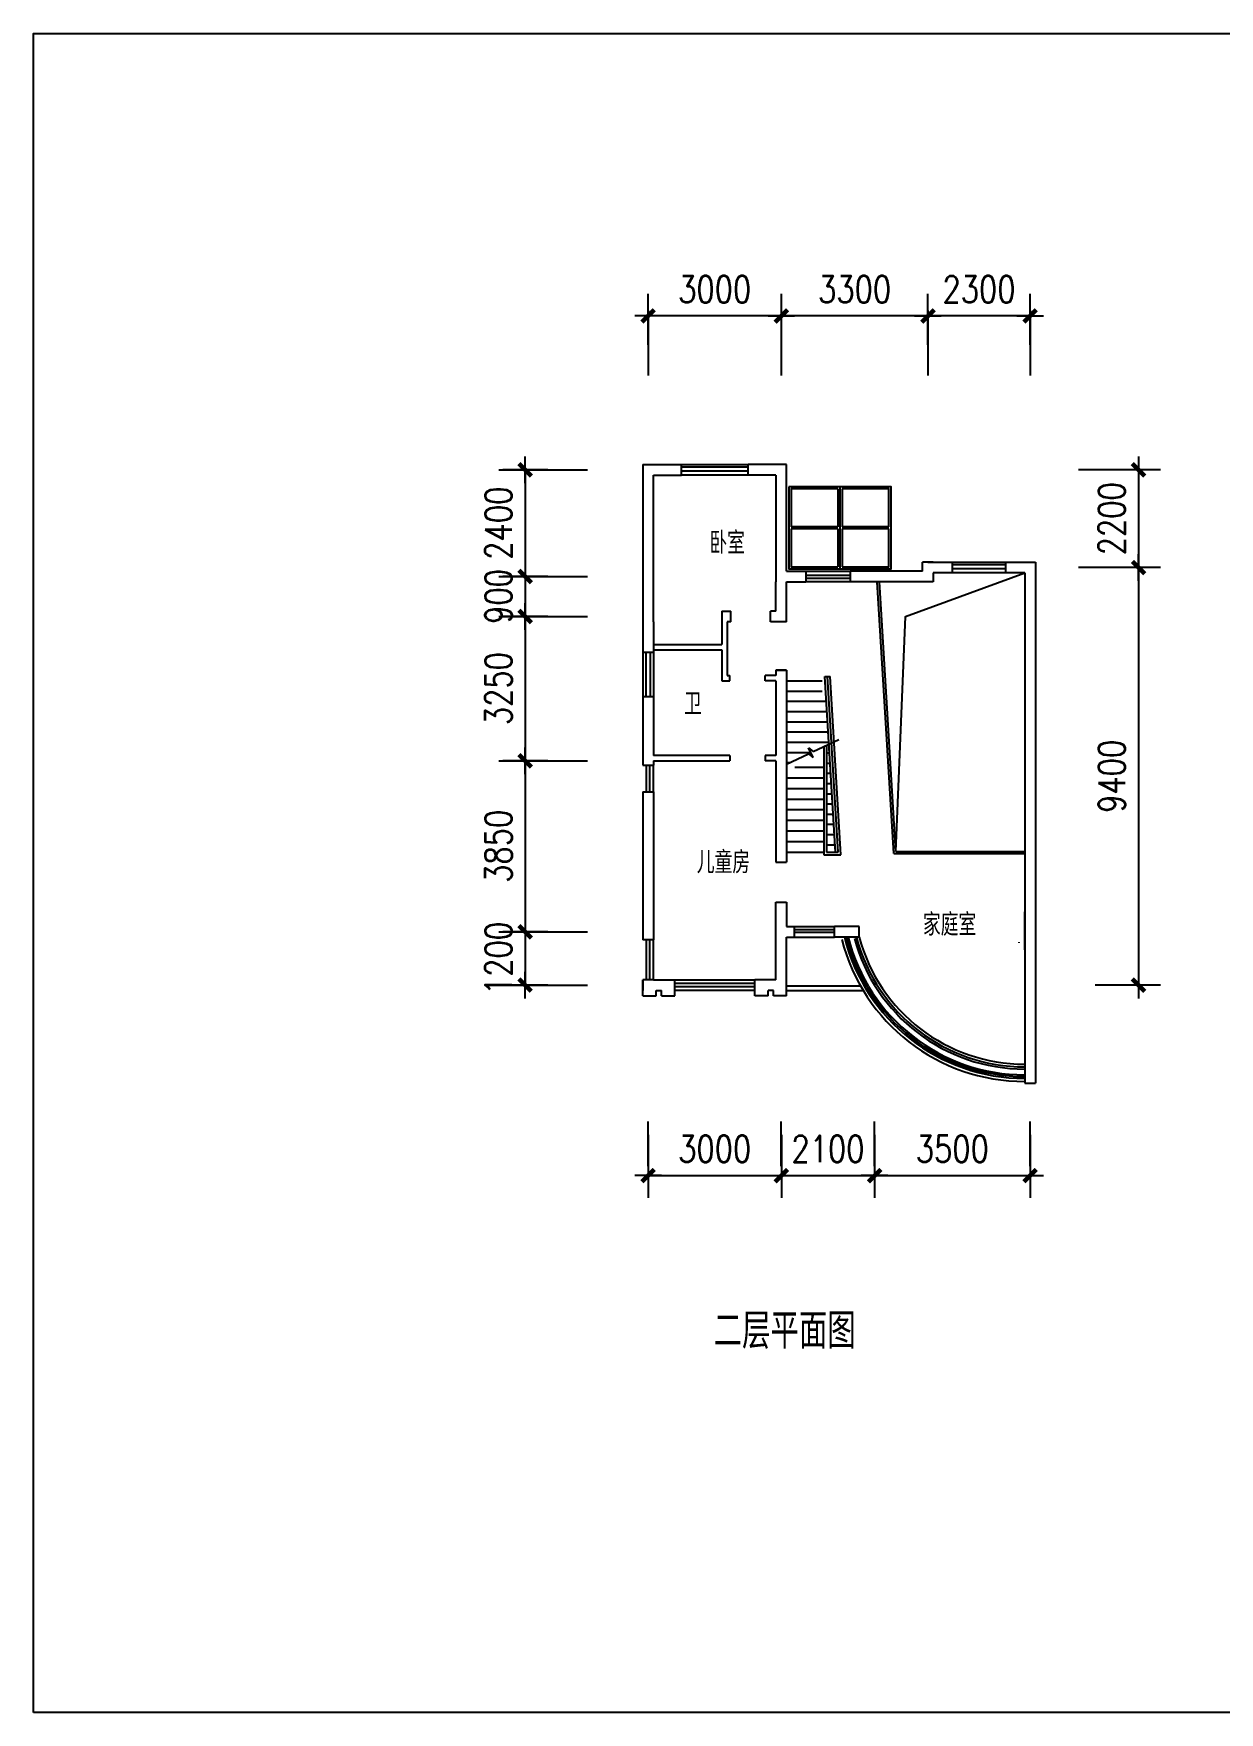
# Model space of a CAD drawing. Extents: x -144404 to 147451, y -180554 to 49126.
# Drawn here: x -78126 to -51428, y -136309 to -98509 of the extents above; entities that cross this region are included whole.
import ezdxf

# ---------------------------------------------------------------- set-up
doc = ezdxf.new("R2010")
doc.units = 0
doc.header["$LTSCALE"] = 2000
doc.header["$MEASUREMENT"] = 0
doc.linetypes.add('DASH', pattern=[0.35, 0.25, -0.1])
doc.layers.get('0').update_dxf_attribs({"color": 3, "linetype": 'CONTINUOUS'})
doc.layers.get('DEFPOINTS').update_dxf_attribs({"linetype": 'CONTINUOUS'})
for name, color, linetype in [('01_FUR', 9, 'CONTINUOUS'), ('AXIS', 3, 'CONTINUOUS'), ('JIAJU', 6, 'CONTINUOUS'), ('PUB_DIM', 3, 'CONTINUOUS'), ('PUB_HATCH', 9, 'CONTINUOUS'), ('PUB_TITLE', 4, 'CONTINUOUS'), ('S_SURFACE', 6, 'CONTINUOUS'), ('STAIR', 6, 'CONTINUOUS'), ('WALL', 255, 'CONTINUOUS'), ('WINDOW', 4, 'CONTINUOUS')]:
    doc.layers.add(name, color=color, linetype=linetype)
doc.styles.add('-宋体', font='simplex.shx', dxfattribs={"width": 0.8, "bigfont": 'hztxt.shx'})
doc.styles.add('DIM_FONT', font='SIMPLEX.shx', dxfattribs={"width": 0.8})
doc.dimstyles.new('AXIS200', dxfattribs={"dimscale": 2, "dimtxt": 300, "dimasz": 1, "dimexe": 250, "dimexo": 300, "dimgap": 150, "dimtad": 1, "dimdec": 0, "dimzin": 0, "dimtxsty": 'DIM_FONT', "dimblk": '_DIMX', "dimcen": 0.09, "dimse1": 1, "dimse2": 1, "dimclrt": 7, "dimazin": 3, "dimtfac": 1, "dimtdec": 0, "dimtix": 1, "dimtmove": 0, "dimatfit": 3, "dimtolj": 1, "dimtzin": 0})
doc.dimstyles.new('DIMA200', dxfattribs={"dimscale": 2, "dimtxt": 300, "dimasz": 1, "dimexe": 250, "dimexo": 300, "dimgap": 150, "dimtad": 1, "dimdec": 0, "dimzin": 0, "dimtxsty": 'DIM_FONT', "dimblk": '_DIMX', "dimcen": 0.09, "dimse1": 1, "dimclrt": 7, "dimazin": 3, "dimtfac": 1, "dimtdec": 0, "dimtix": 1, "dimtmove": 0, "dimatfit": 3, "dimtolj": 1, "dimtzin": 0})
doc.dimstyles.new('DIMB200', dxfattribs={"dimscale": 2, "dimtxt": 300, "dimasz": 1, "dimexe": 250, "dimexo": 300, "dimgap": 150, "dimtad": 1, "dimdec": 0, "dimzin": 0, "dimtxsty": 'DIM_FONT', "dimblk": '_DIMX', "dimcen": 0.09, "dimse2": 1, "dimclrt": 7, "dimazin": 3, "dimtfac": 1, "dimtdec": 0, "dimtix": 1, "dimtmove": 0, "dimatfit": 3, "dimtolj": 1, "dimtzin": 0})
doc.dimstyles.new('DIMN200', dxfattribs={"dimscale": 2, "dimtxt": 300, "dimasz": 1, "dimexe": 250, "dimexo": 300, "dimgap": 150, "dimtad": 1, "dimdec": 0, "dimzin": 0, "dimtxsty": 'DIM_FONT', "dimblk": '_DIMX', "dimcen": 0.09, "dimclrt": 7, "dimazin": 3, "dimtfac": 1, "dimtdec": 0, "dimtix": 1, "dimtmove": 0, "dimatfit": 3, "dimtolj": 1, "dimtzin": 0})

# ---------------------------------------------------------------- blocks, each defined once
blk = doc.blocks.new('_DIMX')
blk.add_line((-150, 0), (150, 0))
at = {"const_width": 50}
blk.add_lwpolyline([(-70, -70), (70, 70)], dxfattribs=at)
blk = doc.blocks.new('*D83')
at = {"color": 0, "linetype": 'BYBLOCK'}
for p, q in [((-17139, 30656), (-17139, 29236)), ((-15039, 30656), (-15039, 29236)), ((-17141, 29736), (-17143, 29736)), ((-17139, 29736), (-15039, 29736)), ((-15037, 29736), (-15035, 29736))]:
    blk.add_line(p, q, dxfattribs=at)
at = {"layer": 'DEFPOINTS', "color": 0, "linetype": 'BYBLOCK'}
for p in [(-17139, 31256), (-15039, 31256), (-15039, 29736)]:
    blk.add_point(p, dxfattribs=at)
at = {"color": 0, "linetype": 'BYBLOCK', "xscale": 2, "yscale": 2, "zscale": 2}
blk.add_blockref('_DIMX', (-17139, 29736), dxfattribs=at)
at = {"color": 0, "linetype": 'BYBLOCK', "xscale": 2, "yscale": 2, "zscale": 2, "rotation": 180}
blk.add_blockref('_DIMX', (-15039, 29736), dxfattribs=at)
at = {"color": 7, "linetype": 'BYBLOCK', "insert": (-16089, 30336), "char_height": 600, "attachment_point": 5, "style": 'DIM_FONT'}
blk.add_mtext('\\A1;2100', dxfattribs=at)
blk = doc.blocks.new('*D82')
at = {"color": 0, "linetype": 'BYBLOCK'}
for p, q in [((-15039, 30656), (-15039, 29236)), ((-11539, 30656), (-11539, 29236)), ((-15037, 29736), (-11541, 29736))]:
    blk.add_line(p, q, dxfattribs=at)
at = {"layer": 'DEFPOINTS', "color": 0, "linetype": 'BYBLOCK'}
for p in [(-15039, 31256), (-11539, 31256), (-11539, 29736)]:
    blk.add_point(p, dxfattribs=at)
at = {"color": 0, "linetype": 'BYBLOCK', "xscale": 2, "yscale": 2, "zscale": 2, "rotation": 180}
blk.add_blockref('_DIMX', (-15039, 29736), dxfattribs=at)
at = {"color": 0, "linetype": 'BYBLOCK', "xscale": 2, "yscale": 2, "zscale": 2}
blk.add_blockref('_DIMX', (-11539, 29736), dxfattribs=at)
at = {"color": 7, "linetype": 'BYBLOCK', "insert": (-13289, 30336), "char_height": 600, "attachment_point": 5, "style": 'DIM_FONT'}
blk.add_mtext('\\A1;3500', dxfattribs=at)
blk = doc.blocks.new('*D84')
at = {"color": 0, "linetype": 'BYBLOCK'}
for p, q in [((-20139, 30650), (-20139, 29236)), ((-17139, 30656), (-17139, 29236)), ((-20137, 29736), (-17141, 29736))]:
    blk.add_line(p, q, dxfattribs=at)
at = {"layer": 'DEFPOINTS', "color": 0, "linetype": 'BYBLOCK'}
for p in [(-20139, 31250), (-17139, 31256), (-17139, 29736)]:
    blk.add_point(p, dxfattribs=at)
at = {"color": 0, "linetype": 'BYBLOCK', "xscale": 2, "yscale": 2, "zscale": 2, "rotation": 180}
blk.add_blockref('_DIMX', (-20139, 29736), dxfattribs=at)
at = {"color": 0, "linetype": 'BYBLOCK', "xscale": 2, "yscale": 2, "zscale": 2}
blk.add_blockref('_DIMX', (-17139, 29736), dxfattribs=at)
at = {"color": 7, "linetype": 'BYBLOCK', "insert": (-18639, 30336), "char_height": 600, "attachment_point": 5, "style": 'DIM_FONT'}
blk.add_mtext('\\A1;3000', dxfattribs=at)
blk = doc.blocks.new('*D88')
at = {"color": 0, "linetype": 'BYBLOCK'}
for p, q in [((-22393, 42325), (-23407, 42325)), ((-22907, 42323), (-22907, 39077)), ((-22393, 39075), (-23407, 39075))]:
    blk.add_line(p, q, dxfattribs=at)
at = {"layer": 'DEFPOINTS', "color": 0, "linetype": 'BYBLOCK'}
for p in [(-21793, 42325), (-22907, 39075), (-21793, 39075)]:
    blk.add_point(p, dxfattribs=at)
at = {"color": 0, "linetype": 'BYBLOCK', "xscale": 2, "yscale": 2, "zscale": 2}
for p, rotation in [((-22907, 42325), 90), ((-22907, 39075), 270)]:
    blk.add_blockref('_DIMX', p, dxfattribs=dict(at, rotation=rotation))
at = {"color": 7, "linetype": 'BYBLOCK', "insert": (-23507, 40700), "char_height": 600, "attachment_point": 5, "rotation": 90, "style": 'DIM_FONT'}
blk.add_mtext('\\A1;3250', dxfattribs=at)
blk = doc.blocks.new('M_B15SGY')
at = {"linetype": 'CONTINUOUS'}
for p, q in [((-0.5, 0.5), (0.5, 0.5)), ((0.5, 0.167), (-0.5, 0.167)), ((0.5, -0.167), (-0.5, -0.167))]:
    blk.add_line(p, q, dxfattribs=at)
blk = doc.blocks.new('*D85')
at = {"color": 0, "linetype": 'BYBLOCK'}
for p, q in [((-22393, 35225), (-23407, 35225)), ((-22907, 35227), (-22907, 35229)), ((-22907, 35225), (-22907, 34025)), ((-22393, 34025), (-23407, 34025)), ((-22907, 34023), (-22907, 34021))]:
    blk.add_line(p, q, dxfattribs=at)
at = {"layer": 'DEFPOINTS', "color": 0, "linetype": 'BYBLOCK'}
for p in [(-21793, 35225), (-22907, 34025), (-21793, 34025)]:
    blk.add_point(p, dxfattribs=at)
at = {"color": 0, "linetype": 'BYBLOCK', "xscale": 2, "yscale": 2, "zscale": 2}
for p, rotation in [((-22907, 35225), 270), ((-22907, 34025), 90)]:
    blk.add_blockref('_DIMX', p, dxfattribs=dict(at, rotation=rotation))
at = {"color": 7, "linetype": 'BYBLOCK', "insert": (-23507, 34625), "char_height": 600, "attachment_point": 5, "rotation": 90, "style": 'DIM_FONT'}
blk.add_mtext('\\A1;1200', dxfattribs=at)
blk = doc.blocks.new('*D86')
at = {"color": 0, "linetype": 'BYBLOCK'}
for p, q in [((-17139, 48439), (-17139, 49591)), ((-13839, 48439), (-13839, 49591)), ((-13841, 49091), (-17137, 49091))]:
    blk.add_line(p, q, dxfattribs=at)
at = {"layer": 'DEFPOINTS', "color": 0, "linetype": 'BYBLOCK'}
for p in [(-17139, 49091), (-17139, 47839), (-13839, 47839)]:
    blk.add_point(p, dxfattribs=at)
at = {"color": 0, "linetype": 'BYBLOCK', "xscale": 2, "yscale": 2, "zscale": 2, "rotation": 180}
blk.add_blockref('_DIMX', (-17139, 49091), dxfattribs=at)
at = {"color": 0, "linetype": 'BYBLOCK', "xscale": 2, "yscale": 2, "zscale": 2}
blk.add_blockref('_DIMX', (-13839, 49091), dxfattribs=at)
at = {"color": 7, "linetype": 'BYBLOCK', "insert": (-15489, 49691), "char_height": 600, "attachment_point": 5, "style": 'DIM_FONT'}
blk.add_mtext('\\A1;3300', dxfattribs=at)
blk = doc.blocks.new('*D92')
at = {"color": 0, "linetype": 'BYBLOCK'}
for p, q in [((-13839, 48439), (-13839, 49591)), ((-11539, 48439), (-11539, 49591)), ((-11541, 49091), (-13837, 49091))]:
    blk.add_line(p, q, dxfattribs=at)
at = {"layer": 'DEFPOINTS', "color": 0, "linetype": 'BYBLOCK'}
for p in [(-13839, 49091), (-13839, 47839), (-11539, 47839)]:
    blk.add_point(p, dxfattribs=at)
at = {"color": 0, "linetype": 'BYBLOCK', "xscale": 2, "yscale": 2, "zscale": 2, "rotation": 180}
blk.add_blockref('_DIMX', (-13839, 49091), dxfattribs=at)
at = {"color": 0, "linetype": 'BYBLOCK', "xscale": 2, "yscale": 2, "zscale": 2}
blk.add_blockref('_DIMX', (-11539, 49091), dxfattribs=at)
at = {"color": 7, "linetype": 'BYBLOCK', "insert": (-12689, 49691), "char_height": 600, "attachment_point": 5, "style": 'DIM_FONT'}
blk.add_mtext('\\A1;2300', dxfattribs=at)
blk = doc.blocks.new('*D87')
at = {"color": 0, "linetype": 'BYBLOCK'}
for p, q in [((-22393, 45625), (-23407, 45625)), ((-22907, 45623), (-22907, 43227)), ((-22393, 43225), (-23407, 43225))]:
    blk.add_line(p, q, dxfattribs=at)
at = {"layer": 'DEFPOINTS', "color": 0, "linetype": 'BYBLOCK'}
for p in [(-21793, 45625), (-22907, 43225), (-21793, 43225)]:
    blk.add_point(p, dxfattribs=at)
at = {"color": 0, "linetype": 'BYBLOCK', "xscale": 2, "yscale": 2, "zscale": 2}
for p, rotation in [((-22907, 45625), 90), ((-22907, 43225), 270)]:
    blk.add_blockref('_DIMX', p, dxfattribs=dict(at, rotation=rotation))
at = {"color": 7, "linetype": 'BYBLOCK', "insert": (-23507, 44425), "char_height": 600, "attachment_point": 5, "rotation": 90, "style": 'DIM_FONT'}
blk.add_mtext('\\A1;2400', dxfattribs=at)
blk = doc.blocks.new('*D89')
at = {"color": 0, "linetype": 'BYBLOCK'}
for p, q in [((-22393, 43225), (-23407, 43225)), ((-22907, 43227), (-22907, 43229)), ((-22907, 43225), (-22907, 42325)), ((-22393, 42325), (-23407, 42325)), ((-22907, 42323), (-22907, 42321))]:
    blk.add_line(p, q, dxfattribs=at)
at = {"layer": 'DEFPOINTS', "color": 0, "linetype": 'BYBLOCK'}
for p in [(-21793, 43225), (-22907, 42325), (-21793, 42325)]:
    blk.add_point(p, dxfattribs=at)
at = {"color": 0, "linetype": 'BYBLOCK', "xscale": 2, "yscale": 2, "zscale": 2}
for p, rotation in [((-22907, 43225), 270), ((-22907, 42325), 90)]:
    blk.add_blockref('_DIMX', p, dxfattribs=dict(at, rotation=rotation))
at = {"color": 7, "linetype": 'BYBLOCK', "insert": (-23507, 42775), "char_height": 600, "attachment_point": 5, "rotation": 90, "style": 'DIM_FONT'}
blk.add_mtext('\\A1;900', dxfattribs=at)
blk = doc.blocks.new('*D90')
at = {"color": 0, "linetype": 'BYBLOCK'}
for p, q in [((-20139, 48439), (-20139, 49591)), ((-17139, 48439), (-17139, 49591)), ((-17141, 49091), (-20137, 49091))]:
    blk.add_line(p, q, dxfattribs=at)
at = {"layer": 'DEFPOINTS', "color": 0, "linetype": 'BYBLOCK'}
for p in [(-20139, 49091), (-20139, 47839), (-17139, 47839)]:
    blk.add_point(p, dxfattribs=at)
at = {"color": 0, "linetype": 'BYBLOCK', "xscale": 2, "yscale": 2, "zscale": 2, "rotation": 180}
blk.add_blockref('_DIMX', (-20139, 49091), dxfattribs=at)
at = {"color": 0, "linetype": 'BYBLOCK', "xscale": 2, "yscale": 2, "zscale": 2}
blk.add_blockref('_DIMX', (-17139, 49091), dxfattribs=at)
at = {"color": 7, "linetype": 'BYBLOCK', "insert": (-18639, 49691), "char_height": 600, "attachment_point": 5, "style": 'DIM_FONT'}
blk.add_mtext('\\A1;3000', dxfattribs=at)
blk = doc.blocks.new('_GCBLK')
at = {"linetype": 'DASH'}
for p, q in [((-0.5, -0.5), (-0.5, 0.5)), ((0.5, -0.5), (0.5, 0.5)), ((-0.5, 0.2), (0.5, 0.2)), ((-0.5, -0.2), (0.5, -0.2))]:
    blk.add_line(p, q, dxfattribs=at)
blk = doc.blocks.new('*D80')
at = {"color": 0, "linetype": 'BYBLOCK'}
for p, q in [((-10606, 43425), (-11063, 43425)), ((-10563, 43423), (-10563, 34027)), ((-10606, 34025), (-11063, 34025))]:
    blk.add_line(p, q, dxfattribs=at)
at = {"layer": 'DEFPOINTS', "color": 0, "linetype": 'BYBLOCK'}
for p in [(-10006, 43425), (-10563, 34025), (-10006, 34025)]:
    blk.add_point(p, dxfattribs=at)
at = {"color": 0, "linetype": 'BYBLOCK', "xscale": 2, "yscale": 2, "zscale": 2}
for p, rotation in [((-10563, 43425), 90), ((-10563, 34025), 270)]:
    blk.add_blockref('_DIMX', p, dxfattribs=dict(at, rotation=rotation))
at = {"color": 7, "linetype": 'BYBLOCK', "insert": (-11163, 38725), "char_height": 600, "attachment_point": 5, "rotation": 90, "style": 'DIM_FONT'}
blk.add_mtext('\\A1;9400', dxfattribs=at)
blk = doc.blocks.new('*D91')
at = {"color": 0, "linetype": 'BYBLOCK'}
for p, q in [((-10606, 45625), (-11063, 45625)), ((-10563, 45627), (-10563, 45629)), ((-10563, 45625), (-10563, 43425)), ((-10606, 43425), (-11063, 43425)), ((-10563, 43423), (-10563, 43421))]:
    blk.add_line(p, q, dxfattribs=at)
at = {"layer": 'DEFPOINTS', "color": 0, "linetype": 'BYBLOCK'}
for p in [(-10006, 45625), (-10563, 43425), (-10006, 43425)]:
    blk.add_point(p, dxfattribs=at)
at = {"color": 0, "linetype": 'BYBLOCK', "xscale": 2, "yscale": 2, "zscale": 2}
for p, rotation in [((-10563, 45625), 270), ((-10563, 43425), 90)]:
    blk.add_blockref('_DIMX', p, dxfattribs=dict(at, rotation=rotation))
at = {"color": 7, "linetype": 'BYBLOCK', "insert": (-11163, 44525), "char_height": 600, "attachment_point": 5, "rotation": 90, "style": 'DIM_FONT'}
blk.add_mtext('\\A1;2200', dxfattribs=at)
blk = doc.blocks.new('*D81')
at = {"color": 0, "linetype": 'BYBLOCK'}
for p, q in [((-22393, 39075), (-23407, 39075)), ((-22907, 39073), (-22907, 35227)), ((-22393, 35225), (-23407, 35225))]:
    blk.add_line(p, q, dxfattribs=at)
at = {"layer": 'DEFPOINTS', "color": 0, "linetype": 'BYBLOCK'}
for p in [(-21793, 39075), (-22907, 35225), (-21793, 35225)]:
    blk.add_point(p, dxfattribs=at)
at = {"color": 0, "linetype": 'BYBLOCK', "xscale": 2, "yscale": 2, "zscale": 2}
for p, rotation in [((-22907, 39075), 90), ((-22907, 35225), 270)]:
    blk.add_blockref('_DIMX', p, dxfattribs=dict(at, rotation=rotation))
at = {"color": 7, "linetype": 'BYBLOCK', "insert": (-23507, 37150), "char_height": 600, "attachment_point": 5, "rotation": 90, "style": 'DIM_FONT'}
blk.add_mtext('\\A1;3850', dxfattribs=at)

msp = doc.modelspace()

# ---------------------------------------------------------------- linework, layer by layer
at = {"color": 0, "linetype": 'BYBLOCK'}
for p, q in [((-55811.7, -119137.3), (-55811.7, -118286.7)), ((-55945.9, -118963.5), (-55944.8, -118983.8))]:
    msp.add_line(p, q, dxfattribs=at)
at = {"layer": '01_FUR'}
for p, q in [((-58758.5, -116973), (-59130.4, -110853)), ((-58711.5, -116923), (-59080.3, -110853)), ((-60313.4, -112983), (-60193.2, -112983)), ((-60072.8, -116943), (-60313.4, -112983)), ((-60012.6, -116943), (-60253.3, -112983)), ((-59948.9, -117003), (-60193.2, -112983)), ((-61171.7, -113083), (-60372.6, -113083)), ((-61171.7, -113313), (-60372.6, -113313)), ((-61171.7, -113543), (-60279.4, -113543)), ((-61171.7, -113773), (-60265.4, -113773)), ((-61171.7, -114003), (-60251.4, -114003)), ((-61171.7, -114233), (-60237.4, -114233)), ((-61171.7, -114463), (-60223.5, -114463)), ((-61171.7, -114693), (-60632.4, -114693)), ((-60332.6, -114563), (-60332.6, -117003)), ((-60272.6, -114534.6), (-60272.6, -116943)), ((-60272.6, -114703), (-60205.5, -114703)), ((-61171.7, -114923), (-61094.6, -114923)), ((-61171.7, -115263), (-60332.6, -115263)), ((-60988.8, -115023), (-60332.6, -115023)), ((-60272.6, -114933), (-60194.9, -114933)), ((-60272.6, -115163), (-60180.9, -115163)), ((-61171.7, -115503), (-60332.6, -115503)), ((-60272.6, -115393), (-60166.9, -115393)), ((-60272.6, -115623), (-60153, -115623)), ((-61171.7, -115743), (-60332.6, -115743)), ((-61171.7, -115983), (-60332.6, -115983)), ((-60272.6, -115853), (-60139, -115853)), ((-61171.7, -116223), (-60332.6, -116223)), ((-60272.6, -116083), (-60125, -116083)), ((-60272.6, -116313), (-60111, -116313)), ((-61171.7, -116463), (-60332.6, -116463)), ((-61171.7, -116703), (-60332.6, -116703)), ((-60272.6, -116543), (-60097.1, -116543)), ((-60272.6, -116773), (-60083.1, -116773)), ((-61171.7, -116943), (-60332.6, -116943)), ((-60332.6, -117003), (-59948.9, -117003)), ((-60272.6, -116943), (-60012.6, -116943)), ((-58758.5, -116973), (-55811.7, -116973)), ((-58711.5, -116923), (-55811.7, -116923))]:
    msp.add_line(p, q, dxfattribs=at)
at = {"layer": 'AXIS'}
for p, q in [((-64291.7, -104741.5), (-64291.7, -106208.2)), ((-61291.7, -104741.5), (-61291.7, -106208.2)), ((-57991.7, -104741.5), (-57991.7, -106208.2)), ((-55691.7, -104741.5), (-55691.7, -106208.2)), ((-67651.6, -108332.9), (-65651.6, -108332.9)), ((-52751.5, -108332.9), (-54600.9, -108333)), ((-67651.6, -110732.9), (-65651.6, -110732.9)), ((-52751.5, -110532.9), (-54600.9, -110533)), ((-67651.6, -111632.9), (-65651.6, -111632.9)), ((-67651.6, -114883), (-65651.6, -114883)), ((-67651.6, -118733), (-65651.6, -118733)), ((-67651.6, -119933), (-65651.6, -119933)), ((-52751.5, -119933), (-54228.2, -119933)), ((-64291.7, -124009.3), (-64291.7, -123001.3)), ((-61291.7, -124009.3), (-61291.7, -123001.3)), ((-59191.7, -124009.3), (-59191.7, -123001.3)), ((-55691.7, -124009.3), (-55691.7, -123001.3))]:
    msp.add_line(p, q, dxfattribs=at)
at = {"layer": 'DEFPOINTS', "color": 0, "linetype": 'BYBLOCK'}
for p in [(-56001.7, -117853), (-55811.7, -117853), (-56046.8, -118359.8), (-56390.5, -118782.2), (-55953.4, -118813.7), (-55811.7, -119287.3)]:
    msp.add_point(p, dxfattribs=at)
at = {"layer": 'PUB_DIM'}
msp.add_lwpolyline([(-58711.5, -116923), (-58492.4, -111636.5), (-55811.7, -110653)], dxfattribs=at)
for radius, start in [(4250, 194.30349), (4100, 194.11693), (3970, 195.01468), (3920, 195.01468), (3860, 195.01468)]:
    msp.add_arc((-55811.7, -117853), radius, start, 270, dxfattribs=at)
at = {"layer": 'PUB_HATCH'}
msp.add_line((-58711.5, -116923), (-55811.7, -116923), dxfattribs=at)
msp.add_line((-58711.5, -116923), (-55811.7, -116923), dxfattribs=at)
msp.add_line((-58711.5, -116923), (-55811.7, -116923), dxfattribs=at)
at = {"layer": 'PUB_TITLE'}
msp.add_lwpolyline([(-78126.1, -136309), (-78126.1, -98509), (-24666.1, -98509), (-24666.1, -136309)], close=True, dxfattribs=at)
at = {"layer": 'S_SURFACE'}
for p, q in [((-60021.7, -108763), (-60021.7, -109613)), ((-59971.7, -108713), (-59971.7, -110563)), ((-59921.7, -108763), (-59921.7, -109613)), ((-60021.7, -109613), (-61071.7, -109613)), ((-58871.7, -109613), (-59921.7, -109613)), ((-60021.7, -109663), (-61071.7, -109663)), ((-60021.7, -109663), (-60021.7, -110513)), ((-58871.7, -109663), (-59921.7, -109663)), ((-59921.7, -109663), (-59921.7, -110513)), ((-61171.7, -119953), (-59506.7, -119953)), ((-61171.7, -120053), (-59448, -120053))]:
    msp.add_line(p, q, dxfattribs=at)
msp.add_lwpolyline([(-61121.7, -108713), (-61121.7, -110563), (-58821.7, -110563), (-58821.7, -108713)], close=True, dxfattribs=at)
for points in [[(-60021.7, -108763), (-61071.7, -108763), (-61071.7, -109613)], [(-58871.7, -109613), (-58871.7, -108763), (-59921.7, -108763)], [(-61071.7, -109663), (-61071.7, -110513), (-60021.7, -110513)], [(-59921.7, -110513), (-58871.7, -110513), (-58871.7, -109663)]]:
    msp.add_lwpolyline(points, dxfattribs=at)
at = {"layer": 'STAIR'}
for p, q in [((-60573.7, -114676.9), (-59998.3, -114405)), ((-61171.7, -114959.4), (-60682.2, -114728.1)), ((-60682.2, -114728.1), (-60576.7, -114811)), ((-60679.2, -114594), (-60573.7, -114676.9)), ((-60576.7, -114811), (-60679.2, -114594))]:
    msp.add_line(p, q, dxfattribs=at)
at = {"layer": 'WALL'}
for p, q in [((-64411.7, -108213), (-63541.7, -108213)), ((-64411.7, -108213), (-64411.7, -114982.8)), ((-64171.7, -108453), (-63541.7, -108453)), ((-64171.7, -111753), (-64171.7, -108453)), ((-63541.7, -108453), (-63541.7, -108213)), ((-61171.7, -108213), (-62041.7, -108213)), ((-62041.7, -108453), (-62041.7, -108213)), ((-61411.7, -108453), (-62041.7, -108453)), ((-61411.7, -108453), (-61411.7, -110853)), ((-61171.7, -110613), (-61171.7, -108213)), ((-61171.7, -110613), (-60741.7, -110613)), ((-60741.7, -110613), (-60741.7, -110853)), ((-58111.7, -110613), (-59741.7, -110613)), ((-59741.7, -110613), (-59741.7, -110853)), ((-57871.7, -110413), (-58111.7, -110413)), ((-58111.7, -110613), (-58111.7, -110413)), ((-57991.7, -110413), (-57441.7, -110413)), ((-57871.2, -110653), (-57871.7, -110653.5)), ((-57871.7, -110653.5), (-57871.7, -110853)), ((-57441.7, -110653), (-57871.2, -110653)), ((-57441.7, -110413), (-57441.7, -110653)), ((-56241.7, -110413), (-55572.2, -110413)), ((-56241.7, -110413), (-56241.7, -110653)), ((-55811.7, -110653), (-56241.7, -110653)), ((-55811.7, -110653), (-55811.7, -122143.8)), ((-55572.2, -110413), (-55571.7, -110413.5)), ((-55571.7, -110413.5), (-55571.7, -122143.8)), ((-61411.7, -111513), (-61411.7, -110853)), ((-61171.7, -110853), (-60741.7, -110853)), ((-61171.7, -111753), (-61171.7, -110853)), ((-57871.7, -110853), (-59741.7, -110853)), ((-64171.7, -111753), (-64171.7, -114763)), ((-62631.7, -111513), (-62631.7, -112263)), ((-62631.7, -111513), (-62431.7, -111513)), ((-62511.7, -111753), (-62511.7, -112962.9)), ((-62431.7, -111753), (-62511.7, -111753)), ((-62431.7, -111753), (-62431.7, -111513)), ((-61411.7, -111513), (-61531.7, -111513)), ((-61531.7, -111753), (-61531.7, -111513)), ((-61171.7, -111753), (-61531.7, -111753)), ((-64171.7, -112263), (-62631.7, -112263)), ((-64171.7, -112383), (-62631.7, -112383)), ((-62631.7, -112383), (-62631.7, -113082.9)), ((-62511.7, -112962.9), (-62451.7, -112962.9)), ((-62451.7, -113082.9), (-62451.7, -112962.9)), ((-61411.7, -112962.9), (-61651.7, -112962.9)), ((-61651.7, -113082.9), (-61651.7, -112962.9)), ((-61411.7, -112843), (-61411.7, -112962.9)), ((-61171.7, -112843), (-61411.7, -112843)), ((-61411.7, -112843), (-61171.7, -112843)), ((-61171.7, -112843), (-61171.7, -117163)), ((-62631.7, -113082.9), (-62451.7, -113082.9)), ((-61411.7, -113082.9), (-61651.7, -113082.9)), ((-61411.7, -113082.9), (-61411.7, -114763)), ((-62451.7, -114763), (-64171.7, -114763)), ((-64171.7, -114883), (-62451.7, -114883)), ((-64171.7, -114883), (-64171.7, -114982.8)), ((-62451.7, -114763), (-62451.7, -114883)), ((-61411.7, -114763), (-61651.7, -114763)), ((-61651.7, -114763), (-61651.7, -114883)), ((-61411.7, -114883), (-61651.7, -114883)), ((-61411.7, -114544.2), (-61411.7, -114763)), ((-61411.7, -114883), (-61411.7, -114949.9)), ((-61411.7, -114883), (-61411.7, -116431.6)), ((-64411.7, -114982.8), (-64171.7, -114982.8)), ((-64411.7, -115582.8), (-64411.7, -115733)), ((-64411.7, -115582.8), (-64171.7, -115582.8)), ((-64171.7, -115582.8), (-64171.7, -115783)), ((-64411.7, -115733), (-64411.7, -118913)), ((-64171.7, -115783), (-64171.7, -117483)), ((-64171.7, -115783), (-64171.7, -115883)), ((-61411.7, -116383), (-61411.7, -117163)), ((-64171.7, -116583), (-64171.7, -118913)), ((-61411.7, -117163), (-61171.7, -117163)), ((-61411.7, -119813), (-61411.7, -118063)), ((-61411.7, -118063), (-61171.7, -118063)), ((-61171.7, -118063), (-61171.7, -118613)), ((-61171.7, -118613), (-60991.6, -118613)), ((-60991.6, -118853), (-60991.6, -118613)), ((-59539.9, -118613), (-60091.6, -118613)), ((-60091.6, -118853), (-60091.6, -118613)), ((-59539.9, -118853), (-59539.9, -118613)), ((-64171.7, -118913), (-64411.7, -118913)), ((-61171.7, -120173), (-61171.7, -118853)), ((-61171.7, -118853), (-60991.6, -118853)), ((-59539.9, -118853), (-60091.6, -118853)), ((-64411.7, -119813), (-64411.7, -120053)), ((-64171.7, -119813), (-64411.7, -119813)), ((-64411.7, -120173), (-64411.7, -119813)), ((-64411.7, -120173), (-64411.7, -119813)), ((-64171.7, -119813), (-64411.7, -119813)), ((-64411.7, -119813), (-64411.7, -120053)), ((-64171.7, -119813), (-63691.4, -119813)), ((-64171.7, -119813), (-63691.4, -119813)), ((-63691.4, -120053), (-63691.4, -119813)), ((-63691.4, -120173), (-63691.4, -119813)), ((-63691.4, -120173), (-63691.4, -119813)), ((-61411.7, -119813), (-61891.4, -119813)), ((-61891.4, -120173), (-61891.4, -119813)), ((-61411.7, -119813), (-61891.4, -119813)), ((-61891.4, -120173), (-61891.4, -119813)), ((-64411.7, -120173), (-64111.7, -120173)), ((-64111.7, -120053), (-63991.7, -120053)), ((-64111.7, -120173), (-64111.7, -120053)), ((-63991.7, -120173), (-63991.7, -120053)), ((-63991.7, -120173), (-63691.4, -120173)), ((-61591.1, -120173), (-61891.4, -120173)), ((-61471.1, -120053), (-61591.1, -120053)), ((-61591.1, -120173), (-61591.1, -120053)), ((-61471.1, -120173), (-61471.1, -120053)), ((-61171.7, -120173), (-61471.1, -120173)), ((-55811.7, -122143.8), (-55571.7, -122143.8))]:
    msp.add_line(p, q, dxfattribs=at)
at = {"layer": 'WINDOW'}
for p, q in [((-63541.7, -108213), (-62041.7, -108213)), ((-62041.7, -108273), (-63541.7, -108273)), ((-62041.7, -108363), (-63541.7, -108363)), ((-62041.7, -108453), (-63541.7, -108453)), ((-60741.7, -110613), (-59741.7, -110613)), ((-57441.7, -110413), (-56241.7, -110413)), ((-56241.7, -110473), (-57441.7, -110473)), ((-56241.7, -110563), (-57441.7, -110563)), ((-56241.7, -110653), (-57441.7, -110653)), ((-60991.6, -118853), (-60091.6, -118853)), ((-61891.4, -120053), (-63691.4, -120053))]:
    msp.add_line(p, q, dxfattribs=at)
for radius, start in [(4180, 193.84132), (4140, 193.97775)]:
    msp.add_arc((-55811.7, -117853), radius, start, 270, dxfattribs=at)

# ---------------------------------------------------------------- block references
at = {"layer": 'WINDOW', "xscale": 1000, "yscale": 230, "zscale": 1000}
msp.add_blockref('M_B15SGY', (-60241.7, -110814.7), dxfattribs=at)
at = {"layer": 'WINDOW'}
for name, p, xscale, yscale, zscale, rotation in [('_GCBLK', (-64291.7, -112943), -1000, 240, 1000, 90), ('M_B15SGY', (-64211.7, -115282.8), -600, 240, 600, 90), ('M_B15SGY', (-60541.6, -118646.3), 900, 200, 900, 180), ('M_B15SGY', (-64211.7, -119363), -900, 240, 900, 90), ('M_B15SGY', (-62791.4, -119853), 1800, 240, 1800, 180)]:
    msp.add_blockref(name, p, dxfattribs=dict(at, xscale=xscale, yscale=yscale, zscale=zscale, rotation=rotation))

# ---------------------------------------------------------------- texts
at = {"layer": 'JIAJU', "style": '-宋体', "width": 0.8}
for s, height, p in [('卧室', 500, (-62910.5, -110225.1)), ('卫', 500, (-63482.9, -113850.3)), ('儿童房', 500, (-63193.7, -117418.2)), ('家庭室', 500, (-58103.1, -118821.2)), ('二层平面图  ', 800, (-62816.1, -128119.5))]:
    msp.add_text(s, height=height, dxfattribs=at).set_placement(p)

# ---------------------------------------------------------------- dimensions: what is measured, and where the dimension line sits
at = {"layer": 'AXIS'}
for base, p1, p2, dimstyle, picture, middle in [((-64291.7, -104866.3), (-61291.7, -106118.6), (-64291.7, -106118.6), 'AXIS200', '*D90', (-62791.7, -104266.3)), ((-61291.7, -104866.3), (-57991.7, -106118.6), (-61291.7, -106118.6), 'DIMB200', '*D86', (-59641.7, -104266.3)), ((-57991.7, -104866.3), (-55691.7, -106118.6), (-57991.7, -106118.6), 'DIMN200', '*D92', (-56841.7, -104266.3)), ((-61291.7, -124221.7), (-64291.7, -122708.1), (-61291.7, -122701.3), 'AXIS200', '*D84', (-62791.7, -123621.7)), ((-59191.7, -124221.7), (-61291.7, -122701.3), (-59191.7, -122701.3), 'AXIS200', '*D83', (-60241.7, -123621.7)), ((-55691.7, -124221.7), (-59191.7, -122701.3), (-55691.7, -122701.3), 'AXIS200', '*D82', (-57441.7, -123621.7))]:
    dim = msp.add_linear_dim(base=base, p1=p1, p2=p2, dimstyle=dimstyle, override={"dimblk1": '_DIMX', "dimblk2": '_DIMX', "dimsah": 1, "dimse1": 0, "dimse2": 0}, dxfattribs=at)
    dim.commit()
    dim.dimension.update_dxf_attribs({"geometry": picture, "text_midpoint": middle, "insert": (-44152.3, -153957.7)})
for base, p1, p2, angle, dimstyle, picture, middle, set_off in [((-67059.1, -110732.9), (-65945.2, -108333), (-65945.2, -110732.9), 90, 'DIMN200', '*D87', (-67659.1, -109532.9), (-44152.3, -153957.7)), ((-53250.6, -110533), (-52693, -108333), (-52693, -110533), 270, 'DIMN200', '*D91', (-53850.6, -109433), (-42687.1, -153957.7)), ((-53250.6, -119933), (-52693, -110532.9), (-52693, -119933), 270, 'DIMA200', '*D80', (-53850.6, -115232.9), (-42687.1, -153957.7)), ((-67059.1, -111633), (-65945.2, -110733), (-65945.2, -111633), 90, 'DIMN200', '*D89', (-67659.1, -111183), (-44152.3, -153957.7)), ((-67059.1, -114883), (-65945.2, -111633), (-65945.2, -114883), 90, 'AXIS200', '*D88', (-67659.1, -113258), (-44152.3, -153957.7)), ((-67059.1, -118733), (-65945.2, -114883), (-65945.2, -118733), 90, 'DIMA200', '*D81', (-67659.1, -116808), (-44152.3, -153957.7)), ((-67059.1, -119933), (-65945.2, -118733), (-65945.2, -119933), 90, 'DIMB200', '*D85', (-67659.1, -119333), (-44152.3, -153957.7))]:
    dim = msp.add_linear_dim(base=base, p1=p1, p2=p2, angle=angle, dimstyle=dimstyle, override={"dimblk1": '_DIMX', "dimblk2": '_DIMX', "dimsah": 1, "dimse1": 0, "dimse2": 0}, dxfattribs=at)
    dim.commit()
    dim.dimension.update_dxf_attribs({"geometry": picture, "text_midpoint": middle, "insert": set_off})

doc.saveas('drawing.dxf')
